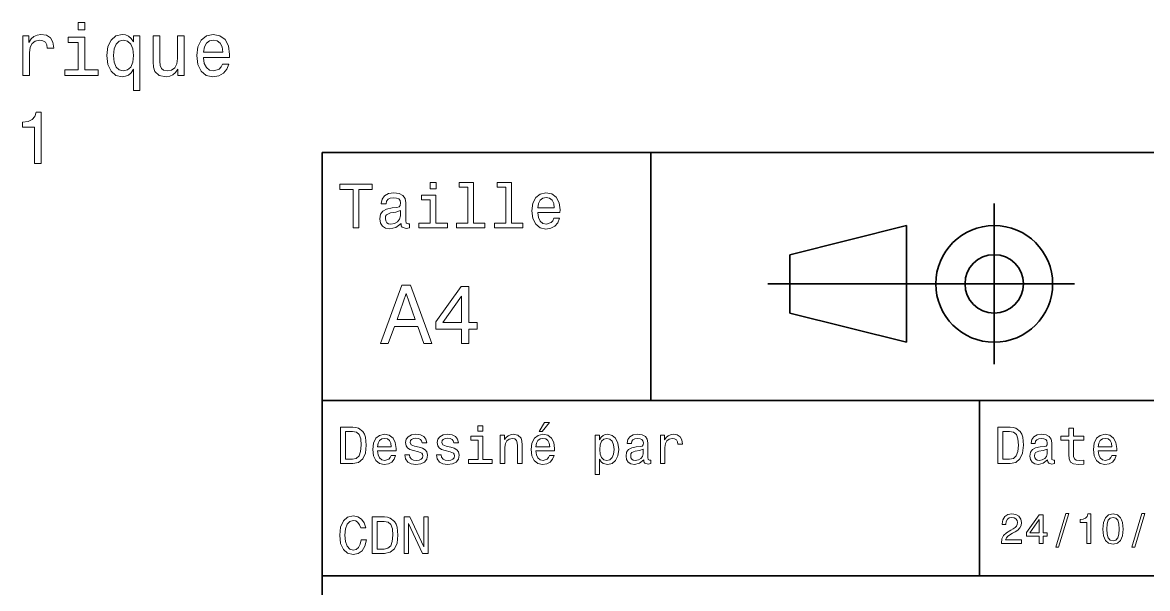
# Model space of a CAD drawing. Extents: x 0 to 297, y 0 to 210.
# Drawn here: x 76.5 to 153.5, y 40.1 to 78.9 of the extents above; entities that cross this region are included whole.
import ezdxf

# ---------------------------------------------------------------- set-up
doc = ezdxf.new("R2010")
doc.units = 0

msp = doc.modelspace()

# ---------------------------------------------------------------- linework, layer by layer
at = {"color": 7, "lineweight": 35}
for p, q in [((97, 10), (97, 70)), ((97, 70), (287, 70)), ((127.5, 61), (148.5, 61)), ((97, 53), (162, 53)), ((97, 41), (162, 41))]:
    msp.add_line(p, q, dxfattribs=at)
at = {"color": 7, "lineweight": 35, "ltscale": 0.425}
msp.add_line((119.5, 53), (119.5, 70), dxfattribs=at)
at = {"color": 7, "lineweight": 35, "ltscale": 0.275}
msp.add_line((143, 55.5), (143, 66.5), dxfattribs=at)
at = {"color": 7, "lineweight": 35, "ltscale": 0.206155}
for p, q in [((129, 63), (137, 65)), ((137, 57), (129, 59))]:
    msp.add_line(p, q, dxfattribs=at)
at = {"color": 7, "lineweight": 35, "ltscale": 0.2}
msp.add_line((137, 65), (137, 57), dxfattribs=at)
at = {"color": 7, "lineweight": 35, "ltscale": 0.1}
msp.add_line((129, 59), (129, 63), dxfattribs=at)
at = {"color": 7, "lineweight": 35, "ltscale": 0.3}
msp.add_line((142, 41), (142, 53), dxfattribs=at)
at = {"color": 7, "lineweight": 13}
for points in [[(80.745338, 78.906876), (80.276321, 78.906876), (80.276321, 78.40255), (80.745338, 78.40255)], [(76.503983, 75.285835), (76.947784, 75.285835), (76.947784, 76.834106), (76.993179, 77.207306), (77.129349, 77.474594), (77.35125, 77.635979), (77.648796, 77.691452), (77.870697, 77.656151), (78.037125, 77.55529), (78.137985, 77.38382), (78.173294, 77.151833), (78.622139, 77.151833), (78.561623, 77.560333), (78.395195, 77.852837), (78.117813, 78.02935), (77.739578, 78.089867), (77.482368, 78.049522), (77.260468, 77.948662), (77.063782, 77.777191), (76.90744, 77.545204), (76.90744, 77.994049), (76.503983, 77.994049)], [(80.730209, 75.659035), (80.730209, 77.903267), (79.590439, 77.903267), (79.590439, 77.525032), (80.286407, 77.525032), (80.286407, 75.659035), (79.378624, 75.659035), (79.378624, 75.285835), (81.648071, 75.285835), (81.648071, 75.659035)], [(84.073868, 77.575462), (83.917526, 77.802406), (83.741013, 77.963791), (83.534241, 78.054565), (83.297211, 78.089867), (82.868538, 77.989006), (82.535683, 77.706581), (82.318825, 77.252693), (82.243179, 76.642464), (82.318825, 76.027191), (82.535683, 75.573296), (82.868538, 75.285835), (83.297211, 75.190018), (83.534241, 75.220276), (83.735977, 75.306007), (83.912483, 75.462349), (84.073868, 75.699379), (84.073868, 74.236847), (84.51767, 74.236847), (84.51767, 77.994049), (84.073868, 77.994049)], [(87.533524, 77.994049), (87.089722, 77.994049), (87.089722, 76.430649), (87.039284, 76.067535), (86.893036, 75.80529), (86.666084, 75.643906), (86.36853, 75.593475), (86.1315, 75.63382), (85.980209, 75.754852), (85.89447, 75.961624), (85.874298, 76.254135), (85.874298, 77.994049), (85.430496, 77.994049), (85.430496, 76.213791), (85.445625, 75.855721), (85.541443, 75.558167), (85.833954, 75.285835), (86.302979, 75.190018), (86.55513, 75.225319), (86.771996, 75.316093), (86.958588, 75.472435), (87.109894, 75.699379), (87.109894, 75.285835), (87.533524, 75.285835)], [(88.86998, 76.511337), (90.645187, 76.511337), (90.650238, 76.718109), (90.569542, 77.29808), (90.347641, 77.731804), (89.994614, 77.994049), (89.525597, 78.089867), (89.066666, 77.989006), (88.713638, 77.706581), (88.486694, 77.24765), (88.405998, 76.642464), (88.481644, 76.022148), (88.708588, 75.568253), (89.05658, 75.285835), (89.510468, 75.190018), (89.903839, 75.255577), (90.226608, 75.427048), (90.463638, 75.699379), (90.599808, 76.062492), (90.161041, 76.062492), (90.070267, 75.860764), (89.93914, 75.709465), (89.565941, 75.588432), (89.278473, 75.643906), (89.061615, 75.820419), (88.92041, 76.10788), (88.86998, 76.496208)], [(82.697067, 76.642464), (82.742455, 77.091309), (82.883667, 77.419121), (83.095482, 77.62085), (83.372864, 77.691452), (83.665367, 77.62085), (83.887268, 77.424164), (84.018387, 77.096352), (84.068825, 76.642464), (84.018387, 76.183533), (83.887268, 75.855721), (83.665367, 75.653992), (83.372864, 75.588432), (83.095482, 75.653992), (82.883667, 75.855721), (82.742455, 76.188576)], [(88.86998, 76.884537), (88.925446, 77.232521), (89.061615, 77.489723), (89.268387, 77.646065), (89.540726, 77.701538), (89.808014, 77.646065), (90.014786, 77.489723), (90.140869, 77.232521), (90.186256, 76.884537)], [(77.290726, 69.239006), (77.749664, 69.239006), (77.749664, 72.764221), (77.406723, 72.764221), (77.315948, 72.456589), (77.134384, 72.249817), (76.85701, 72.128777), (76.473724, 72.088432), (76.473724, 71.730362), (77.290726, 71.730362)], [(99.102303, 64.837173), (99.5, 64.837173), (99.5, 67.47406), (100.407784, 67.47406), (100.407784, 67.837173), (98.190201, 67.837173), (98.190201, 67.47406), (99.102303, 67.47406)], [(104.786743, 67.940918), (104.384727, 67.940918), (104.384727, 67.508644), (104.786743, 67.508644)], [(106.969742, 67.621033), (106.969742, 65.157059), (106.187317, 65.157059), (106.187317, 64.837173), (108.128242, 64.837173), (108.128242, 65.157059), (107.350143, 65.157059), (107.350143, 67.940918), (106.373199, 67.940918), (106.373199, 67.621033)], [(109.572044, 67.621033), (109.572044, 65.157059), (108.789627, 65.157059), (108.789627, 64.837173), (110.730545, 64.837173), (110.730545, 65.157059), (109.952454, 65.157059), (109.952454, 67.940918), (108.975502, 67.940918), (108.975502, 67.621033)], [(102.387611, 65.139771), (102.387611, 65.126801), (102.409225, 64.979828), (102.47406, 64.876076), (102.746399, 64.793945), (102.958214, 64.828529), (102.958214, 65.122475), (102.867432, 65.109505), (102.746399, 65.165703), (102.724785, 65.338615), (102.724785, 66.540344), (102.672913, 66.84726), (102.521614, 67.0634), (102.257927, 67.193085), (101.886169, 67.240631), (101.523056, 67.188759), (101.255043, 67.041786), (101.086456, 66.812675), (101.030258, 66.510086), (101.030258, 66.484146), (101.371758, 66.484146), (101.402016, 66.665703), (101.497116, 66.795387), (101.65274, 66.873199), (101.873199, 66.903458), (102.085014, 66.881844), (102.236313, 66.817001), (102.327087, 66.704605), (102.357346, 66.548988), (102.340057, 66.367432), (102.270897, 66.276657), (102.097984, 66.233429), (101.773773, 66.198845), (101.402016, 66.121033), (101.138329, 65.982704), (100.982712, 65.766571), (100.935158, 65.446686), (100.978386, 65.161385), (101.112389, 64.949562), (101.328529, 64.815559), (101.626801, 64.768013), (102.028816, 64.858788)], [(104.773773, 65.157059), (104.773773, 67.080688), (103.796829, 67.080688), (103.796829, 66.756485), (104.393372, 66.756485), (104.393372, 65.157059), (103.615273, 65.157059), (103.615273, 64.837173), (105.560516, 64.837173), (105.560516, 65.157059)], [(111.750717, 65.887604), (113.272339, 65.887604), (113.276657, 66.064842), (113.207497, 66.561958), (113.017288, 66.933716), (112.714699, 67.158501), (112.312683, 67.240631), (111.919312, 67.154175), (111.616714, 66.912102), (111.422188, 66.51873), (111.353027, 66), (111.41787, 65.4683), (111.612396, 65.079247), (111.91066, 64.837173), (112.299713, 64.755043), (112.636887, 64.811234), (112.913544, 64.958214), (113.116714, 65.191643), (113.233429, 65.502876), (112.857346, 65.502876), (112.779541, 65.329971), (112.667145, 65.200287), (112.34726, 65.096542), (112.100868, 65.144089), (111.914986, 65.295387), (111.793945, 65.541786), (111.750717, 65.874634)], [(111.750717, 66.207489), (111.798271, 66.50576), (111.914986, 66.726219), (112.092216, 66.860229), (112.325653, 66.907776), (112.554756, 66.860229), (112.731987, 66.726219), (112.840057, 66.50576), (112.878967, 66.207489)], [(102.344383, 65.649857), (102.292511, 65.425072), (102.154182, 65.252159), (101.946686, 65.139771), (101.691643, 65.100861), (101.527374, 65.122475), (101.41066, 65.191643), (101.337173, 65.312675), (101.315559, 65.481262), (101.332855, 65.632561), (101.402016, 65.740631), (101.678673, 65.861671), (102.028816, 65.913544), (102.344383, 66.017288)], [(100.982712, 56.9049), (101.51297, 56.9049), (101.933716, 58.080692), (103.530258, 58.080692), (103.951012, 56.9049), (104.492798, 56.9049), (103.028816, 60.910664), (102.440926, 60.910664)], [(102.118156, 58.570606), (102.734871, 60.334293), (103.351585, 58.570606)], [(106.521614, 56.9049), (107.040344, 56.9049), (107.040344, 57.896255), (107.610954, 57.896255), (107.610954, 58.357349), (107.040344, 58.357349), (107.040344, 60.818443), (106.515854, 60.818443), (104.763687, 58.403458), (104.763687, 57.896255), (106.521614, 57.896255)], [(105.247841, 58.357349), (106.521614, 60.149857), (106.521614, 58.357349)], [(99.080688, 51.190563), (98.248558, 51.190563), (98.248558, 48.690563), (99.080688, 48.690563), (99.473343, 48.769814), (99.765129, 49.011169), (99.945244, 49.40382), (100.010086, 49.940563), (99.952446, 50.488113), (99.880402, 50.70425), (99.779541, 50.877163), (99.487755, 51.111313), (99.296829, 51.168949)], [(99.055473, 50.891571), (99.329254, 50.837536), (99.516571, 50.671829), (99.628242, 50.376442), (99.664268, 49.940563), (99.624641, 49.519093), (99.51297, 49.223705), (99.322044, 49.047192), (99.055473, 48.989555), (98.583572, 48.989555), (98.583572, 50.891571)], [(107.992798, 51.27702), (107.657784, 51.27702), (107.657784, 50.916786), (107.992798, 50.916786)], [(111.84726, 50.88797), (112.059799, 50.88797), (112.560516, 51.500362), (112.207489, 51.500362)], [(144.080688, 51.190563), (143.248566, 51.190563), (143.248566, 48.690563), (144.080688, 48.690563), (144.473343, 48.769814), (144.765137, 49.011169), (144.945251, 49.40382), (145.010086, 49.940563), (144.952454, 50.488113), (144.880402, 50.70425), (144.779541, 50.877163), (144.487747, 51.111313), (144.296829, 51.168949)], [(144.055481, 50.891571), (144.329254, 50.837536), (144.516571, 50.671829), (144.628235, 50.376442), (144.664261, 49.940563), (144.624634, 49.519093), (144.51297, 49.223705), (144.322052, 49.047192), (144.055481, 48.989555), (143.583572, 48.989555), (143.583572, 50.891571)], [(148.100861, 50.289986), (148.100861, 49.320965), (148.122482, 49.007565), (148.223343, 48.791428), (148.425079, 48.665348), (148.767288, 48.62212), (149.141937, 48.640129), (149.141937, 48.913906), (148.868149, 48.892292), (148.619598, 48.921112), (148.486313, 49.011169), (148.42868, 49.162464), (148.417862, 49.375), (148.417862, 50.289986), (149.141937, 50.289986), (149.141937, 50.560158), (148.417862, 50.560158), (148.417862, 51.125721), (148.100861, 51.125721), (148.100861, 50.560158), (147.553314, 50.560158), (147.553314, 50.289986)], [(100.784584, 49.565922), (102.052597, 49.565922), (102.056198, 49.713619), (101.998558, 50.127884), (101.840057, 50.437683), (101.587898, 50.625), (101.252884, 50.693443), (100.925072, 50.621399), (100.672913, 50.41967), (100.510803, 50.091862), (100.453171, 49.659584), (100.507202, 49.216499), (100.669312, 48.892292), (100.91787, 48.690563), (101.242073, 48.62212), (101.523056, 48.668949), (101.753601, 48.791428), (101.922913, 48.98595), (102.020172, 49.245319), (101.706772, 49.245319), (101.64193, 49.101227), (101.548271, 48.993156), (101.2817, 48.9067), (101.07637, 48.946327), (100.921471, 49.072407), (100.820602, 49.27774), (100.784584, 49.555115)], [(100.784584, 49.832493), (100.824211, 50.081055), (100.921471, 50.264771), (101.069168, 50.376442), (101.263687, 50.416069), (101.454613, 50.376442), (101.602303, 50.264771), (101.69236, 50.081055), (101.724785, 49.832493)], [(103.623199, 49.818085), (103.317001, 49.890129), (103.090057, 49.972984), (103.014412, 50.142292), (103.036026, 50.261169), (103.111671, 50.347622), (103.234146, 50.401657), (103.41066, 50.423271), (103.579971, 50.401657), (103.713257, 50.336815), (103.799713, 50.239555), (103.835732, 50.109871), (104.145531, 50.109871), (104.145531, 50.117077), (104.091499, 50.351227), (103.943802, 50.534943), (103.713257, 50.650219), (103.41066, 50.693443), (103.104469, 50.650219), (102.881126, 50.531342), (102.740631, 50.354828), (102.697403, 50.131485), (102.729828, 49.915348), (102.830688, 49.76405), (102.996399, 49.655983), (103.237755, 49.580334), (103.590775, 49.493877), (103.806915, 49.40382), (103.864555, 49.331772), (103.886169, 49.223705), (103.853745, 49.09042), (103.767288, 48.989555), (103.626801, 48.924713), (103.439484, 48.903099), (103.241356, 48.924713), (103.09726, 49.000362), (103, 49.122841), (102.960373, 49.292149), (102.654175, 49.292149), (102.704613, 49.003963), (102.852303, 48.795029), (103.086456, 48.668949), (103.41066, 48.62212), (103.749283, 48.668949), (103.997841, 48.795029), (104.149139, 48.996758), (104.203171, 49.259727), (104.163544, 49.486671), (104.051872, 49.641571), (103.868156, 49.742435)], [(105.791786, 49.818085), (105.485588, 49.890129), (105.258644, 49.972984), (105.182999, 50.142292), (105.204613, 50.261169), (105.280258, 50.347622), (105.40274, 50.401657), (105.579254, 50.423271), (105.748558, 50.401657), (105.881844, 50.336815), (105.9683, 50.239555), (106.004326, 50.109871), (106.314117, 50.109871), (106.314117, 50.117077), (106.260086, 50.351227), (106.112396, 50.534943), (105.881844, 50.650219), (105.579254, 50.693443), (105.273056, 50.650219), (105.049713, 50.531342), (104.909225, 50.354828), (104.865997, 50.131485), (104.898415, 49.915348), (104.999283, 49.76405), (105.164986, 49.655983), (105.406342, 49.580334), (105.759369, 49.493877), (105.975502, 49.40382), (106.033142, 49.331772), (106.054756, 49.223705), (106.022339, 49.09042), (105.935883, 48.989555), (105.795387, 48.924713), (105.60807, 48.903099), (105.409943, 48.924713), (105.265854, 49.000362), (105.168587, 49.122841), (105.12896, 49.292149), (104.822769, 49.292149), (104.873199, 49.003963), (105.020897, 48.795029), (105.255043, 48.668949), (105.579254, 48.62212), (105.91787, 48.668949), (106.166428, 48.795029), (106.317726, 48.996758), (106.371758, 49.259727), (106.33213, 49.486671), (106.220459, 49.641571), (106.036743, 49.742435)], [(107.981987, 48.957134), (107.981987, 50.560158), (107.16787, 50.560158), (107.16787, 50.289986), (107.664986, 50.289986), (107.664986, 48.957134), (107.016571, 48.957134), (107.016571, 48.690563), (108.637611, 48.690563), (108.637611, 48.957134)], [(109.181557, 48.690563), (109.498558, 48.690563), (109.498558, 49.807278), (109.530983, 50.063042), (109.635445, 50.250362), (109.797546, 50.365635), (110.013687, 50.408863), (110.1866, 50.372841), (110.29467, 50.275578), (110.348701, 50.113472), (110.366714, 49.897335), (110.366714, 48.690563), (110.683716, 48.690563), (110.683716, 49.962177), (110.669312, 50.217941), (110.604469, 50.430477), (110.39193, 50.625), (110.060516, 50.693443), (109.876801, 50.668228), (109.721901, 50.599785), (109.588615, 50.484512), (109.484146, 50.329613), (109.484146, 50.625), (109.181557, 50.625)], [(111.627518, 49.565922), (112.895531, 49.565922), (112.899132, 49.713619), (112.841499, 50.127884), (112.682999, 50.437683), (112.430832, 50.625), (112.095825, 50.693443), (111.768013, 50.621399), (111.515854, 50.41967), (111.353745, 50.091862), (111.296112, 49.659584), (111.350143, 49.216499), (111.512245, 48.892292), (111.760803, 48.690563), (112.085014, 48.62212), (112.365997, 48.668949), (112.596542, 48.791428), (112.765854, 48.98595), (112.863113, 49.245319), (112.549713, 49.245319), (112.484871, 49.101227), (112.391212, 48.993156), (112.124641, 48.9067), (111.919312, 48.946327), (111.764412, 49.072407), (111.663544, 49.27774), (111.627518, 49.555115)], [(111.627518, 49.832493), (111.667145, 50.081055), (111.764412, 50.264771), (111.912102, 50.376442), (112.106628, 50.416069), (112.297546, 50.376442), (112.445244, 50.264771), (112.535301, 50.081055), (112.567726, 49.832493)], [(115.986313, 50.326012), (115.986313, 50.625), (115.669312, 50.625), (115.669312, 47.941284), (115.986313, 47.941284), (115.986313, 48.98595), (116.097984, 48.816643), (116.22406, 48.704971), (116.541069, 48.62212), (116.843658, 48.690563), (117.081413, 48.895893), (117.236313, 49.2201), (117.293945, 49.659584), (117.236313, 50.095463), (117.081413, 50.41967), (116.843658, 50.621399), (116.541069, 50.693443), (116.368156, 50.671829), (116.220459, 50.603386), (116.094383, 50.488113)], [(116.48703, 48.9067), (116.274498, 48.953533), (116.119598, 49.097622), (116.022339, 49.331772), (115.989914, 49.659584), (116.022339, 49.983791), (116.119598, 50.217941), (116.274498, 50.358429), (116.48703, 50.408863), (116.681557, 50.358429), (116.836456, 50.21434), (116.933716, 49.98019), (116.969742, 49.659584), (116.933716, 49.335377), (116.836456, 49.097622), (116.681557, 48.953533)], [(119.005043, 48.942726), (119.005043, 48.931919), (119.023056, 48.809441), (119.077087, 48.722984), (119.304031, 48.654541), (119.480545, 48.683357), (119.480545, 48.928314), (119.4049, 48.917507), (119.304031, 48.96434), (119.286026, 49.108429), (119.286026, 50.109871), (119.242798, 50.365635), (119.116714, 50.54575), (118.896973, 50.65382), (118.587173, 50.693443), (118.284584, 50.650219), (118.061241, 50.52774), (117.920746, 50.336815), (117.873917, 50.084656), (117.873917, 50.063042), (118.158501, 50.063042), (118.183716, 50.21434), (118.26297, 50.322407), (118.392654, 50.387249), (118.57637, 50.412464), (118.752884, 50.394455), (118.878967, 50.34042), (118.954613, 50.246758), (118.979828, 50.117077), (118.965416, 49.965778), (118.907784, 49.890129), (118.763687, 49.854107), (118.493515, 49.825291), (118.183716, 49.760448), (117.963974, 49.645176), (117.834297, 49.465057), (117.79467, 49.19849), (117.830688, 48.960735), (117.942368, 48.784222), (118.122482, 48.67255), (118.37104, 48.632927), (118.706055, 48.708576)], [(120.143372, 48.690563), (120.460373, 48.690563), (120.460373, 49.796471), (120.492798, 50.063042), (120.590057, 50.253963), (120.748558, 50.369236), (120.961098, 50.408863), (121.119598, 50.383648), (121.238472, 50.3116), (121.310516, 50.189121), (121.335739, 50.023415), (121.656342, 50.023415), (121.613113, 50.315205), (121.49424, 50.524136), (121.296112, 50.650219), (121.02594, 50.693443), (120.842224, 50.664627), (120.683716, 50.592579), (120.543228, 50.4701), (120.431557, 50.304398), (120.431557, 50.625), (120.143372, 50.625)], [(146.656342, 48.942726), (146.656342, 48.931919), (146.674347, 48.809441), (146.728394, 48.722984), (146.955338, 48.654541), (147.131851, 48.683357), (147.131851, 48.928314), (147.056198, 48.917507), (146.955338, 48.96434), (146.937317, 49.108429), (146.937317, 50.109871), (146.894089, 50.365635), (146.768005, 50.54575), (146.548264, 50.65382), (146.23848, 50.693443), (145.935883, 50.650219), (145.71254, 50.52774), (145.572052, 50.336815), (145.525223, 50.084656), (145.525223, 50.063042), (145.809799, 50.063042), (145.835022, 50.21434), (145.914261, 50.322407), (146.043945, 50.387249), (146.227661, 50.412464), (146.404175, 50.394455), (146.530258, 50.34042), (146.605911, 50.246758), (146.631119, 50.117077), (146.616714, 49.965778), (146.559082, 49.890129), (146.414978, 49.854107), (146.144806, 49.825291), (145.835022, 49.760448), (145.61528, 49.645176), (145.485596, 49.465057), (145.445969, 49.19849), (145.481995, 48.960735), (145.593658, 48.784222), (145.773773, 48.67255), (146.022339, 48.632927), (146.357346, 48.708576)], [(150.121765, 49.565922), (151.389771, 49.565922), (151.393372, 49.713619), (151.335739, 50.127884), (151.177231, 50.437683), (150.925079, 50.625), (150.590057, 50.693443), (150.262253, 50.621399), (150.010086, 50.41967), (149.847977, 50.091862), (149.790344, 49.659584), (149.844376, 49.216499), (150.006485, 48.892292), (150.255051, 48.690563), (150.579254, 48.62212), (150.860229, 48.668949), (151.090775, 48.791428), (151.260086, 48.98595), (151.357346, 49.245319), (151.043945, 49.245319), (150.979111, 49.101227), (150.885452, 48.993156), (150.618881, 48.9067), (150.413544, 48.946327), (150.258652, 49.072407), (150.157776, 49.27774), (150.121765, 49.555115)], [(150.121765, 49.832493), (150.161377, 50.081055), (150.258652, 50.264771), (150.406342, 50.376442), (150.600861, 50.416069), (150.791794, 50.376442), (150.939484, 50.264771), (151.029541, 50.081055), (151.061966, 49.832493)], [(118.969025, 49.367798), (118.925797, 49.180477), (118.810516, 49.036385), (118.637611, 48.942726), (118.425072, 48.910305), (118.288185, 48.928314), (118.190926, 48.98595), (118.129684, 49.086815), (118.111671, 49.227306), (118.126083, 49.353386), (118.183716, 49.443443), (118.414268, 49.544312), (118.706055, 49.587536), (118.969025, 49.673992)], [(146.620316, 49.367798), (146.577087, 49.180477), (146.461823, 49.036385), (146.28891, 48.942726), (146.07637, 48.910305), (145.939484, 48.928314), (145.842224, 48.98595), (145.780975, 49.086815), (145.76297, 49.227306), (145.777374, 49.353386), (145.835022, 49.443443), (146.065567, 49.544312), (146.357346, 49.587536), (146.620316, 49.673992)], [(99.66787, 43.460373), (99.595818, 43.15778), (99.476944, 42.941643), (99.311241, 42.808357), (99.116714, 42.765129), (98.882568, 42.829971), (98.698845, 43.024494), (98.57637, 43.341499), (98.536743, 43.780979), (98.57637, 44.216858), (98.695244, 44.537464), (98.87896, 44.731987), (99.116714, 44.80043), (99.289627, 44.764408), (99.437317, 44.663544), (99.552597, 44.501442), (99.631844, 44.278099), (99.97406, 44.278099), (99.865997, 44.620316), (99.678673, 44.879681), (99.422913, 45.041786), (99.116714, 45.099422), (98.734871, 45.009365), (98.443085, 44.757202), (98.25576, 44.342937), (98.190926, 43.780979), (98.25576, 43.219021), (98.443085, 42.804756), (98.734871, 42.548992), (99.116714, 42.462536), (99.451729, 42.530979), (99.721901, 42.721901), (99.912827, 43.035301), (100.013687, 43.460373)], [(101.249283, 45.030979), (100.417145, 45.030979), (100.417145, 42.530979), (101.249283, 42.530979), (101.64193, 42.610229), (101.933716, 42.851585), (102.113831, 43.244236), (102.178673, 43.780979), (102.12104, 44.328529), (102.048988, 44.544666), (101.948128, 44.717579), (101.656342, 44.951729), (101.465416, 45.009365)], [(101.22406, 44.731987), (101.497841, 44.677952), (101.685158, 44.512245), (101.796829, 44.216858), (101.832855, 43.780979), (101.793228, 43.359509), (101.681557, 43.064121), (101.490631, 42.887608), (101.22406, 42.829971), (100.752159, 42.829971), (100.752159, 44.731987)], [(102.600143, 42.530979), (102.899139, 42.530979), (102.899139, 44.580692), (103.857346, 42.530979), (104.242798, 42.530979), (104.242798, 45.030979), (103.940201, 45.030979), (103.940201, 42.981266), (102.992798, 45.030979), (102.600143, 45.030979)], [(143.489914, 43.224785), (144.864563, 43.224785), (144.864563, 43.472622), (143.778107, 43.472622), (143.838623, 43.60807), (143.942368, 43.720463), (144.262253, 43.925072), (144.432281, 44.011528), (144.622482, 44.135448), (144.757935, 44.279541), (144.835739, 44.44957), (144.864563, 44.642651), (144.815567, 44.884727), (144.680115, 45.074928), (144.472626, 45.195965), (144.20462, 45.239193), (143.927963, 45.190201), (143.71759, 45.054756), (143.582138, 44.838619), (143.536026, 44.553314), (143.536026, 44.51297), (143.798279, 44.51297), (143.798279, 44.536022), (143.824219, 44.731991), (143.902023, 44.876083), (144.02594, 44.9683), (144.190201, 45), (144.357361, 44.971184), (144.481277, 44.899136), (144.561966, 44.786743), (144.59079, 44.645535), (144.570602, 44.51297), (144.515854, 44.400578), (144.42363, 44.302593), (144.296829, 44.216141), (144.126801, 44.12392), (143.844391, 43.945248), (143.645538, 43.755043), (143.52739, 43.524498), (143.489914, 43.233429)], [(146.086456, 43.224785), (146.345825, 43.224785), (146.345825, 43.720463), (146.631134, 43.720463), (146.631134, 43.951008), (146.345825, 43.951008), (146.345825, 45.181557), (146.083572, 45.181557), (145.207504, 43.974064), (145.207504, 43.720463), (146.086456, 43.720463)], [(145.44957, 43.951008), (146.086456, 44.847263), (146.086456, 43.951008)], [(147.213257, 42.956772), (147.412109, 42.956772), (148.109512, 45.279541), (147.907791, 45.279541)], [(149.345825, 43.224785), (149.608078, 43.224785), (149.608078, 45.239193), (149.412109, 45.239193), (149.360229, 45.0634), (149.256485, 44.945248), (149.097992, 44.876083), (148.878967, 44.853027), (148.878967, 44.648415), (149.345825, 44.648415)], [(150.438049, 44.201729), (150.481277, 43.749279), (150.616714, 43.426514), (150.832855, 43.230549), (151.132568, 43.167149), (151.429398, 43.230549), (151.645538, 43.426514), (151.778107, 43.749279), (151.824219, 44.201729), (151.778107, 44.651299), (151.723343, 44.829971), (151.645538, 44.976948), (151.429398, 45.172913), (151.132568, 45.239193), (150.832855, 45.172913), (150.616714, 44.974064), (150.481277, 44.651299)], [(150.714706, 44.201729), (150.737762, 44.550434), (150.809799, 44.801155), (150.939484, 44.948128), (151.132568, 45), (151.322769, 44.948128), (151.452454, 44.801155), (151.524506, 44.550434), (151.547562, 44.201729), (151.524506, 43.850143), (151.452454, 43.599426), (151.322769, 43.45245), (151.132568, 43.403458), (150.939484, 43.45245), (150.809799, 43.599426), (150.737762, 43.850143)], [(152.417877, 42.956772), (152.616714, 42.956772), (153.314133, 45.279541), (153.112396, 45.279541)]]:
    msp.add_lwpolyline(points, close=True, dxfattribs=at)
at = {"color": 7, "lineweight": 35}
for radius in [4, 2]:
    msp.add_circle((143, 61), radius, dxfattribs=at)

doc.saveas('drawing.dxf')
